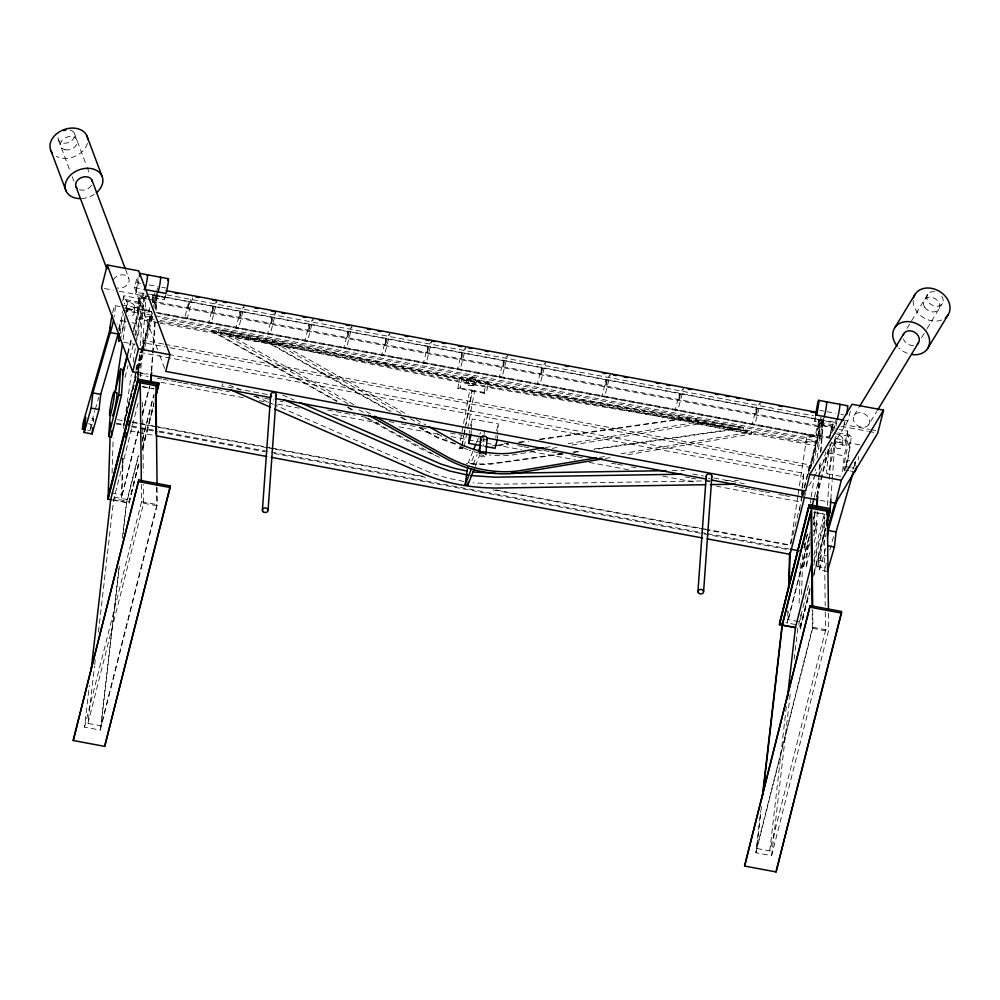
<?xml version="1.0" encoding="UTF-8"?>
<svg xmlns="http://www.w3.org/2000/svg" width="1000" height="1000" viewBox="0 0 1000 1000"><rect width="100%" height="100%" fill="white"/><g stroke="black" fill="none" stroke-linecap="round" stroke-linejoin="round"><path stroke-width="0.75" stroke-dasharray="5 3.75" d="M123.062 310.287L137.363 312.962L139.525 303.725L139.65 298.675L123.912 295.738L123.787 300.775L143.012 304.237A21.463 1.812 -79.4 0 1 136.488 340.688M126.388 312.95L126.538 306.837M134.312 312.462L134.462 306.363M137.363 312.962L137.5 307.913L139.65 298.675M831.85 433.2L831.988 428.15L837.7 429.225M834.712 445.312L834.862 439.2A3.975 3.5 1.4 0 0 840.662 442.188A3.975 3.5 1.4 0 0 841.25 436.3A3.975 3.5 1.4 0 0 834.95 438.288M842.65 445.05L842.8 438.938M831.125 442.713L845.438 445.387L845.562 440.337L847.712 431.1L839.137 429.487M847.712 431.1L847.588 436.138L845.438 445.387M112.088 473.162L113.15 437.925M122.625 458.025L121.4 498.462L138.837 429.525M123.525 428.475L131.312 374.412M111.487 493.088L121.975 495.05L123.088 458.275M787.887 610.6L787.513 623.038L809.875 534.612M798.575 621.587L788.088 619.625L788.312 611.962M799.125 603.2L800.387 561.825M800.95 614.6L800.387 628.7L797.4 628.138M801.562 594.388L802.837 552.388M138.062 277.6L136.1 292.238L143.975 293.7L140.075 348.05M134.938 377.45L135.363 371.413M136.012 370.238L136.463 364.075M112.112 499.975L129.037 503.137L138.737 462.463M138.625 368.237L139.625 354.263M140.275 377L146.15 295.038M163.588 344.075L143.637 340.337L143.463 342.75L164.95 346.763M152.537 302.15L153.038 295.15L819.15 419.725L818.65 426.725L152.537 302.15L154.938 292.65M151.325 371.225L152.55 354.212M152.65 352.675L154.987 320.2M155.762 309.375L156.75 295.462L153.725 307.462M151.738 370.7L155.188 322.55M156.088 310.138L157.287 293.412M119.275 291.275L164.425 299.713L165.15 294.837L164.95 297.625L146.888 294.25M469.6 433.188L469.812 430.275M470.975 435.05L471.3 430.675M471.4 429.212L472.125 419.012L498.35 423.913L497.625 434.125M484.025 435.887L483.288 446.1L480.65 445.675M484.125 434.438L484.438 430.062M495.825 438.1L496.037 435.188M497.2 439.95L497.525 435.575M801.475 495.988L801.038 502.025L716.625 486.238M801.575 494.475L801.9 489.95M802.013 488.438L803.675 473.237L171.325 354.975M802.013 496.362L803.675 473.237M165.125 344.363L809.737 464.913L809.575 467.325L166.488 347.05M809.875 552.05L806.25 566.9L803.625 566.413L805.475 540.712M837.362 419.012L835.775 425.275L814.8 421.35L815 418.562M814.8 421.35L815.525 416.475M806.25 566.9L808.088 541.2L809.9 533.775M814.75 511.213L813.775 524.812L816.4 525.312L813.863 535.712M817.438 495.8L819.875 461.788M820.537 452.5L822.862 420.037L810.713 468.075M817.738 496.825L819.075 478.188M819.188 476.637L820.3 461.1M820.962 451.788L823.188 420.725M816.4 525.312L817.375 511.7M827.362 505.487L829.137 480.75M829.25 479.212L831.912 442.1M832.688 431.275L833.35 422L146.263 293.5M830.85 499.275L832.188 480.637M832.3 479.087L835.413 435.6M836.087 426.287L836.3 423.188L815.325 419.263M844.362 421.9L844.175 424.65L869.375 429.363M119.388 330.588L122.55 311.55M134.963 334.963L136.2 323.475L141.062 302.512L125.337 299.575L124.288 304.062M830.612 443.975L828.525 452.962L826.838 468.762A21.463 1.812 -79.4 0 0 829.862 466.5A21.463 1.812 -79.4 0 0 835.188 436.737M842.575 471.7L844.262 455.9L849.137 434.938L834.825 432.262M90.438 429.338L90.988 424.275L94.85 410.85M93.35 421.85L93.688 418.812L89.75 418.075M119.05 330.725L119.75 324.387L117.125 323.9M826.213 563.062L825.65 568.125L817.788 566.65L818.487 560.325L826.213 533.488M827.362 571.487L819.5 570.013L821.175 554.875L826.425 555.85M849.862 460.938L847.237 460.45L846.538 466.775L850.475 467.512M854.688 465.712L855.1 461.912L852.962 469.375M157.1 487.675L157.287 504.663L100.275 730.1L84.537 727.163L89.35 685.387M156.525 487.038L156.738 505.712L101.062 725.85L87.95 723.4L94.537 666.038M94.725 664.488L95.25 659.837M98.462 631.938L113.6 500.163L138.85 400.337M100.275 730.1L119.125 566.087M122.325 538.237L126.412 502.65L138.925 453.2M101.062 725.85L119.412 566.175M123.15 533.612L126.713 502.612L138.6 455.613M828.45 613.225L828.637 630.212L771.625 855.662L755.9 852.712L760.7 810.938M825.263 612.1L825.462 630.775L769.788 850.913L756.675 848.462L761.488 806.6M769.788 850.913L785.65 712.938M785.825 711.388L786.363 706.737M771.625 855.662L790.3 693.188M794.212 659.15L797.775 628.2L809.513 581.75M118.688 328.9L119.75 324.387M123.1 339.55L125.9 321.025M127.3 311.762L127.775 308.675L136.925 307.65L150.037 310.1L140.887 311.125L127.775 308.675M133.188 362.062L135.287 348.175M136.688 338.913L140.887 311.125M797.887 495.9L790.462 545.037L707.588 529.538M798.125 494.363L806.988 435.7L816.137 434.675L829.25 437.125L831.712 427.413L818.6 424.963L816.137 434.675M810.3 502.987L811 498.363M811.237 496.812L815.438 469.025M817.062 458.225L820.1 438.15L829.25 437.125M218.912 329.888L218.438 332.525L431.475 376.562A74.963 2.288 10.4 0 0 505.9 390.487L742.925 430.613L743.413 427.975L689.887 417.975L501.025 386A59.25 1.8 10.4 0 1 442.2 375L272.438 339.9L218.912 329.888L431.962 373.938A74.963 2.288 10.4 0 0 506.388 387.85L743.413 427.975M689.887 417.975L689.412 420.6L500.55 388.625A59.25 1.8 10.4 0 1 441.712 377.625L271.95 342.537L272.438 339.9M465.037 428.075L472.025 390.175L469.65 390.562L457.837 388.363L459.787 377.837L462.163 377.45L488.387 382.35L486.45 392.875L484.062 393.263L472.262 391.062L466.125 424.412M457.837 388.363L460.225 387.975L462.163 377.45M460.425 440.6L469.65 390.562M460.1 448L460.487 445.913M461.675 446.275L463.638 435.662M463.913 434.15L464.75 429.6M462.212 445.637L463.888 436.538M464.162 435.025L465 430.475M463.062 445.887L462.575 448.512L459.963 448.025M464.3 446.763L467.375 430.087M467.663 428.575L474.637 390.675L486.45 392.875M484.062 393.263L486.012 382.738L488.387 382.35M133.575 331.688L143.625 289.688M153.663 306.562L156.475 293.538M156.738 292.137L157.513 287.938M810.263 468.738L822.588 418.113M833.637 430.588L835.7 420.575M122.688 301.012L123.912 295.738M829.825 437.4L831.988 428.15M813.888 517.425L815.337 511.488M803.625 566.413L810.15 539.675M127.587 353.413L131.688 336.763M133.525 329.25L138.588 308.95A9.887 0.838 -79.4 0 0 140.213 298.562A9.887 0.838 -79.4 0 0 139.375 297.938L136.925 307.65M136.637 368.787L143.637 340.337M124.35 420.462L136.525 370.962M136.9 369.462L149.963 316.35L153.038 316.913M116.325 424L123.612 425.363L136.988 370.975M137.363 369.462L142.562 348.312M142.912 346.85L151.7 311.4L137.463 309.125M802.375 494.862L803.85 488.875M804.225 487.375L809.737 464.913M790.837 543.538L801.838 498.762M802.638 495.538L804.112 489.538M804.475 488.038L816.075 440.925L159.175 318.062M799.375 510.662L800.125 507.638M803.075 495.65L803.838 492.525M808.275 474.45L822.925 415.737M807.288 534.263L803.575 549.362L808.162 531.337M816.575 496.488L828.462 448.15M157.662 349.725L134.537 287.562L137.35 276.438M135.575 294.325L137.688 285.975A8.037 0.675 -79.4 0 0 138.912 280.138M127.9 354.125L132.175 337.2M143.45 295.788L143.975 293.7M125.013 377.562L128.05 365.55M129.938 358.05L133.737 343.038M135.638 335.525L145.887 295M149.875 307.675L148.825 311.837L151.8 312.4M151.988 299.325L153.038 295.15M153.9 302.725L156.088 294.05M123.612 425.363L136.163 375.737M138.062 368.225L143.012 348.675M143.387 347.175L152.137 312.587M136.263 376.525L124.113 424.562L115.113 422.875M138.15 369.012L153.338 308.975M156.562 298.238L158.038 292.4M139.55 368.088L144.5 348.525M144.875 347.013L152.875 315.413M154.775 307.887L156.3 301.875L822.4 426.45L812.513 465.575M164.425 299.713L165.65 294.85M121.975 495.05L138.737 428.75M142.55 413.688L149.412 386.575M142.625 414.538L149.825 386.062M142.338 439.7L153.7 394.75M142.413 440.525L153.863 395.25M142.537 447.475L153.9 402.525M138.625 464.075L129.15 501.538L114.162 498.738M142.413 449.087L153.787 404.125M129.037 503.137L138.887 464.175M142.688 449.188L153.675 405.725M192.512 297.838L187.387 318.075L184.513 318.512L188.738 301.825L188.238 308.825L190.637 299.325L192.875 296.388M84.537 727.163L141.55 501.725L141.35 483.188M87.95 723.4L143.625 503.263L143.412 484.588M348.062 403.787L226.825 335.975L227.35 333.888L280.875 343.9L408.212 415.112M400.913 413.425L280.338 345.988L280.875 343.9M470.375 425.975L472.125 419.012M496.6 430.875L498.35 423.913M572.15 445.025L697.8 424.062L698.325 421.962L751.838 431.975L751.312 434.062L625.175 455.112M819.15 419.725L814.925 436.413L157.75 313.512M821.05 417.225L816.25 436.213L157.575 313.038M803.888 495.087L804.638 492.088M822.663 422.812L824.137 416.975M804.9 495.662L805.662 492.663M814.375 497.05L818.925 479.038M820.45 473.038L825.763 452.025M829.562 437.013L833.35 422M816.9 496.75L830.212 444.125M788.088 619.625L810.175 532.238M813.612 518.675L815.512 511.15M813.662 519.625L815.938 510.637M843.637 426.737L845.75 418.387M813.825 555.025L824.175 514.062L813.975 512.163M814.388 476.525L847.85 420.975L850.312 411.225M813.812 561.312L824.862 517.625M813.688 565.262L825.05 520.3M810.1 588.025L800.625 625.487L785.638 622.688M813.888 573.038L825.25 528.075M809.975 589.625L800.512 627.087L797.513 626.538M813.775 574.637L825.525 528.175M800.387 628.7L809.862 591.225M813.65 576.237L826.162 526.788M756.675 848.462L812.35 628.325L812.15 609.65M755.9 852.712L812.9 627.275L812.712 610.288M95.288 409.363L98.713 397.438M90.712 429.125L93.688 418.812M844.237 470.875L847.237 460.45M817.788 566.65L821.175 554.875M819.5 570.013L826.125 547.025M829.788 549.875L833.65 536.45M473.212 464.412L477.212 454.325M475.275 466.275L479.85 454.738M472.987 451.2L468.288 462.7L470.925 463.113L475.037 453.05M476.512 442.575L480.625 432.512M222.875 383.675L221.812 385.962L269.212 394.825M468.725 379.875L471.525 377.45A3.787 3.487 22.2 0 1 474.538 378.013L476.45 381.312M808.8 485.788L813.587 477.85M854.137 415.387L858.95 407.463M907.013 328.375L927.688 294.337M868.737 424.625A8.637 6.837 31.3 0 0 861 412.725A8.637 6.837 31.3 0 0 854.562 422.663A8.637 6.837 31.3 0 0 868.737 424.625L876.75 411.425M921.612 337.612L926.325 329.862M927.113 328.562L942.288 303.587M126.775 311.163A3.975 3.5 1.4 0 1 127.338 310.4L129.037 309.387A3.975 3.5 1.4 0 1 132.95 310.062L133.637 310.75A3.975 3.5 1.4 0 1 128.625 315.85M127.338 310.4L128.963 309.425L133.075 310.188M545.1 447.525L552.762 446.25M568.088 443.7L698.325 421.962M543.038 449.875L513.925 454.738A59.25 35.075 14.2 0 1 489.312 454.925M552.238 448.338L556.825 447.575M599.55 457.388L605.7 456.362M621.087 453.787L751.838 431.975M605.175 458.45L611.325 457.425M149.963 316.35L139.838 318L155.188 320.875M469.363 377.8L471.613 377.438M471.025 385.662L473.275 385.3M472.262 391.062L474.637 390.675M816.075 440.925L805.95 442.575L156.725 321.15M151.7 311.4L140.588 313.1L806.688 437.675L817.812 435.975A9.887 0.838 -79.4 0 0 819.438 425.588A9.887 0.838 -79.4 0 0 818.6 424.963M492.1 445.988L496.725 445.325M498.263 445.1L507.512 443.775M518.3 442.225L524.462 441.337M539.875 439.125L681.637 418.75L735.938 429.15L593.987 449.55M498.013 445.637L508.762 444.1M519.525 442.55L528.737 441.225M539.5 439.675L682.412 419.137L742.925 430.613M561.975 453.65L490.962 463.663L478.288 463.988L466.562 463.062M572.8 452.088L578.987 451.2M594.45 448.975L735.163 428.75M563.138 453.988L490.725 464.2L478.05 464.525L466.325 463.6M573.938 452.425L581.65 451.325M336.637 401.413L211.438 331.062L266.1 341.037L391.138 411.3M266.1 341.037L264.962 341.062L389.65 411.15M672.163 470.575L684.65 470.375M710.238 480.838L498.85 484.212L473 482.8M725.775 480.588L738.213 480.387M463.787 481.45L447.125 477.962L429.637 472.425L274.725 404.938M136.8 282.613L140.725 283.35M149.037 284.9L157.775 286.537M161.713 287.275L165.637 288M819.95 410.375L823.888 411.112M826.8 411.65L835.537 413.288M840.925 414.3L843.55 414.787M134.537 287.562L143.713 289.288M845.225 420.475L847.85 420.975M166.838 294.875L813.388 415.788M870.85 429.637L876.787 430.75M104.45 288.5L113.338 290.163M841.025 426.25L867.362 431.175M868.838 431.45L874.775 432.562M140.113 296.562L145.95 297.65M819.338 423.587L832.45 426.05M142.062 298.1L146.438 298.913M147.887 299.188L155.175 300.55M821.287 425.125L834.4 427.575M139.375 297.938L146.662 299.3M835.35 433.725L851.075 436.662A21.463 1.812 -79.4 0 1 845.875 468.363M121.762 304.975L137.5 307.913M835.55 438.462L845.562 440.337M156.163 312.238L830.925 438.425M115.162 305.637L121.15 306.762M849.45 442.962A13.762 1.163 -79.4 0 1 846.213 464.613A13.762 1.163 -79.4 0 1 844.75 461.55A13.762 1.163 -79.4 0 1 849.45 442.962L859.938 444.925A13.762 1.163 -79.4 0 0 858.562 447.6M806.988 435.7L820.1 438.15M149.438 318.463L154.037 319.325M160.175 320.462L815.537 443.038M211.438 331.062L271.95 342.537M136.125 318.675L158.45 322.837M159.987 323.125L815.35 445.7M226.825 335.975L280.338 345.988M697.8 424.062L751.312 434.062M120.463 320.538L126.188 321.6M131.9 322.675L136.2 323.475M828.525 452.962L844.262 455.9M460.225 387.975L472.025 390.175M851.787 467.762L854.4 468.25M844.163 469.787L848.662 470.625M850.15 470.913L854.65 471.75M123.475 342.175L134.913 344.312A21.463 1.812 -79.4 0 1 134.488 344.012M827.25 473.787L841.55 476.463M139.838 352.362L802.875 476.362M692.788 474.05L703.388 476.025M714 478.013L744.3 483.675M137.438 372.075L148.188 374.087M140.35 373.212L148.025 374.65M820.163 500.35L829.362 502.075M137.262 374.475L148.012 376.488M157.225 378.212L161.825 379.075M163.363 379.363L169.5 380.5M171.038 380.788L175.637 381.65M177.175 381.938L181.775 382.8M183.312 383.088L189.45 384.237M190.987 384.525L195.588 385.387M197.125 385.675L209.4 387.962M210.938 388.25L215.538 389.113M217.075 389.4L229.35 391.7M253.912 396.287L263.125 398.013M264.662 398.3L273.863 400.025M280 401.175L283.075 401.75M327.587 410.075L355.213 415.238M361.35 416.388L369.025 417.825M388.975 421.55L395.112 422.7M401.25 423.85L408.925 425.288M410.462 425.575L415.062 426.438M421.213 427.575L428.875 429.012M450.363 433.038L462.65 435.325M482.6 439.062L485.675 439.637M504.087 443.075L508.688 443.938M517.9 445.662L522.5 446.525M524.038 446.812L528.638 447.675M543.987 450.538L550.125 451.688M551.663 451.975L556.275 452.837M557.8 453.125L562.413 453.988M571.613 455.712L576.225 456.575M577.762 456.863L582.362 457.713M611.525 463.175L616.125 464.038M617.663 464.325L622.263 465.188M631.475 466.9L636.075 467.762M685.2 476.95L689.8 477.812M691.338 478.1L695.938 478.963M705.15 480.688L709.75 481.538M734.312 486.138L737.375 486.712M738.913 487L743.512 487.863M745.05 488.15L749.663 489M751.188 489.288L757.325 490.438M758.863 490.725L763.475 491.587M765 491.875L769.613 492.738M778.812 494.462L783.425 495.325M784.963 495.613L789.562 496.463M161.025 382.325L243.9 397.825M259.25 400.7L268.463 402.425M277.675 404.137L299.15 408.162M332.925 414.475L378.963 423.088M398.925 426.812L438.825 434.288M451.1 436.575L484.862 442.887M486.4 443.175L521.7 449.787M530.913 451.5L575.425 459.825M589.237 462.413L629.138 469.875M662.9 476.188L696.675 482.5M142.338 386.55L153.988 388.725M142.287 386.763L153.938 388.938M813.925 512.362L824.125 514.275M480.988 454.938L483.925 455.487M814.375 522.913L817 523.4M132.025 421.9L138.175 423.05M139.7 423.338L153.512 425.925M155.05 426.2L270.163 447.738M271.7 448.025L425.175 476.725M495.775 489.925L699.912 528.1M701.45 528.387L706.05 529.25M117.4 419.663L124.688 421.025M132.35 422.463L141.562 424.188M143.1 424.475L156.912 427.05M158.45 427.337L267.425 447.725M268.95 448.013L273.562 448.862M275.087 449.15L425.5 477.287M493.038 489.913L703.3 529.237M704.837 529.525L790.788 545.6M131.788 426L153.275 430.012M159.412 431.163L699.663 532.2M701.2 532.487L705.8 533.35M707.337 533.638L788.688 548.85M131.287 426.8L157.387 431.675M158.912 431.962L264.812 451.775M274.025 453.488L789.725 549.938M130.087 430.925L154.65 435.525M88.375 423.775L90.988 424.275M818.487 560.325L826.35 561.8M87.675 430.112L90.288 430.6M141.55 501.725L157.287 504.663M812.9 627.275L828.637 630.212M114.113 497.1L129.275 499.938M143.625 503.263L156.738 505.712M812.35 628.325L825.462 630.775M113.663 499.95L126.775 502.4M455.462 443.688L437.55 437.225L419.675 427.35M455.225 444.225L437.312 437.762L418.113 427.137M439.487 457.312L422.362 449.6L362.488 415.95M282.638 395.037L294.075 400.025M229.112 385.025L240.512 390M254.775 396.225L273.3 404.312M433.75 454.475L367.05 417.837M681.637 418.75L682.412 419.137M416.337 419.663L425.825 424.963M410.387 418.725L419.875 424.025M437.488 433.875L446.962 439.188M227.35 333.888L354.038 404.738M366.3 411.6L370.375 413.888M358.95 409.888L365.763 413.688M402.013 417.413L408.8 421.238M400.5 417.238L407.275 421.05M212.587 331.025L337.238 401.087M348.075 407.175L354.85 410.988M347.525 407.537L354.325 411.362M849.137 434.938L851.075 436.662M141.062 302.512L143.012 304.237M125.337 299.575L127.275 301.3A21.463 1.812 -79.4 0 1 126.363 310.788M74.312 133.188L86.562 165.775M87.1 167.213L89.8 174.4M125.562 269.538L128.812 278.188M58.375 139.825L70.075 170.975M72.237 176.725L73.85 181.025M159.812 355.5L165.738 371.4M824.175 514.062L825.188 605.875M142.5 402.113L143.275 472.137M484.875 441.062A3.237 2.6 4.1 0 1 482.4 440.875M484.837 456.275A3.237 2.6 4.1 0 1 479.625 455.025M124.875 308.512A13.762 1.163 -79.4 0 1 125.775 308.512M125.062 315.837A13.762 1.163 -79.4 0 1 121.137 333.512M120.225 333.5A13.762 1.163 -79.4 0 1 123.362 313.738M709.95 478.4A2.85 2.275 4.1 0 1 708.475 478.438M913.7 345.487A8.637 6.837 31.3 0 1 903.375 338.95M941.862 296.312A8.637 6.837 31.3 0 1 938.188 306.188A8.637 6.837 31.3 0 1 927.013 299.113A8.637 6.837 31.3 0 1 934.562 291.688M941.625 320.025A19.438 15.375 31.3 0 1 921.15 316A19.438 15.375 31.3 0 1 913.562 297.863M907.337 353.312A19.438 15.375 31.3 0 1 898.838 347.938M113.338 279.7A8.637 6.425 -20.6 0 1 124.612 275.012A8.637 6.425 -20.6 0 1 128.338 283.3A8.637 6.425 -20.6 0 1 117.062 288M91.487 185.263A8.637 6.425 -20.6 0 1 78.4 189.262M87.375 143.35A19.438 14.45 -20.6 0 1 56.3 156.287M94.362 194.275A19.438 14.45 -20.6 0 1 80.162 198.625M70.125 130.025A8.637 6.425 -20.6 0 1 73.85 138.312A8.637 6.425 -20.6 0 1 62.575 143A8.637 6.425 -20.6 0 1 58.837 134.713M479.038 453.013A59.25 35.075 14.2 0 1 469.012 450.012M467.788 449.575A59.25 35.075 14.2 0 1 459.538 446.05M152.487 300.387A9.887 0.838 -79.4 0 1 153.212 302.337M112.625 312.8A13.762 1.163 -79.4 0 1 115.188 305.725A13.762 1.163 -79.4 0 1 114.012 317.288M125.087 318.725A21.463 1.812 -79.4 0 1 120.75 337.75M813.575 524.425A11.863 1 -79.4 0 1 813.725 531.663M810.025 546.237A11.863 1 -79.4 0 1 809.95 542.75M813.825 534.963A11.863 1 -79.4 0 1 817.212 524.338A11.863 1 -79.4 0 1 813.988 543.387M831.712 427.413A9.887 0.838 -79.4 0 1 831.975 432.713M858.8 456.575A13.762 1.163 -79.4 0 1 858.138 460.112M854.825 466.562A13.762 1.163 -79.4 0 1 855.8 460.1M212.875 306.337L212.375 313.337L214.775 303.837L217.013 300.912L211.537 322.587L208.65 323.038L212.875 306.337M240.125 311.438L239.625 318.438L242.025 308.938L244.262 306L238.775 327.688L235.9 328.125L240.125 311.438M271.775 317.35L271.275 324.35L273.675 314.862L275.912 311.925L270.425 333.612L267.55 334.05L271.775 317.35M309.088 324.338L308.575 331.325L310.988 321.838L313.225 318.9L307.738 340.588L304.862 341.025L309.088 324.338M347.95 331.6L347.45 338.6L349.85 329.1L352.088 326.163L346.613 347.85L343.725 348.3L347.95 331.6M385.838 338.688L385.337 345.688L387.738 336.188L389.988 333.25L384.5 354.938L381.625 355.375L385.838 338.688M427.625 346.5L427.125 353.5L429.525 344L431.763 341.062L426.275 362.75L423.4 363.2L427.625 346.5M461.65 352.863L461.15 359.862L463.55 350.363L465.788 347.438L460.312 369.113L457.425 369.562L461.65 352.863M503.462 360.688L502.962 367.675L505.363 358.188L507.6 355.25L502.113 376.938L499.237 377.375L503.462 360.688M541.487 367.8L540.988 374.787L543.387 365.3L545.625 362.362L540.15 384.05L537.263 384.487L541.487 367.8M606.125 379.888L605.625 386.887L608.025 377.388L610.275 374.45L604.788 396.138L601.912 396.575L606.125 379.888M679.388 393.587L678.888 400.588L681.287 391.087L683.538 388.15L678.05 409.837L675.175 410.275L679.388 393.587M756.312 407.975L755.812 414.975L758.213 405.475L760.45 402.537L754.963 424.225L752.087 424.663L756.312 407.975M466.912 379.862L466.737 380.2A4.013 3.975 87.2 0 0 466.538 382.512L473.8 383.875A4.013 4 0 0 0 474.45 381.637L466.65 379.9A4.013 4 80.7 0 0 470.25 385.75A4.013 4 80.7 0 0 473.638 379.688A4.013 4 80.7 0 0 466.7 379.762L466.912 379.862M461.4 447.788L459.025 448.175L464.025 448.275L461.4 447.788M468.95 379.4A4.013 4 80.7 0 0 472.5 385.387A4.013 4 80.7 0 0 475.887 379.312A4.013 4 80.7 0 0 468.95 379.4M127.912 309.237A3.975 3.5 1.4 0 0 134.412 307.275A3.975 3.5 1.4 0 0 129.2 303.275A3.975 3.5 1.4 0 0 127.912 309.237M924.712 307.225A8.637 6.837 31.3 0 0 938.888 309.188A8.637 6.837 31.3 0 0 931.162 297.288A8.637 6.837 31.3 0 0 924.712 307.225M65.088 149.713A8.637 6.425 -20.6 0 0 77.25 141.525A8.637 6.425 -20.6 0 0 64.25 138.412A8.637 6.425 -20.6 0 0 65.088 149.713M836 447.75A3.975 3.5 1.4 0 0 842.562 445.962A3.975 3.5 1.4 0 0 837.487 441.825A3.975 3.5 1.4 0 0 836 447.75"/><path stroke-width="1.5" d="M111.062 499.775L108.062 499.212L110.075 436.912M110.412 426.025L110.5 422.912M788.587 587.263L789.625 553.05M789.062 587.438L790.125 552.2M73.225 740.5L138.787 480.05L170.263 485.938L170.15 487.537L104.688 746.388L73.225 740.5L138.787 480.05M114.862 392.912L120.662 369.15L123.287 369.637L121.438 395.337L111.3 436.938L108.675 436.438L110.512 410.737M111.3 436.938L111.725 430.887M108.675 436.438L118.825 394.85L120.662 369.15M104.688 746.388L170.263 485.938M108.062 499.212L137.625 382.325L138.512 369.8M150.55 382.05L151.1 374.312M150.963 381.562L151.625 372.25M155.562 398.237L158.825 383.038L137.85 379.113L108.287 496.012M262.4 510.288L270.675 394.837M268.075 510.15L276.35 394.7M480.525 445.575L468.875 443.4L469.5 434.65M479.663 451.163L480.588 438.325M486.037 453.088L487.05 438.825M697.925 591.737L706.2 476.287M703.6 591.6L711.875 476.15M744.575 866.05L810.15 605.612L841.612 611.5L841.5 613.1L776.05 871.938L744.575 866.05L810.15 605.612M812.675 559.55L795.45 627.675L779.412 624.775L809.2 504.675L830.188 508.587L828.662 514.587M776.05 871.938L841.237 613.013M779.412 624.775L809.2 504.675M815.625 415.112L817.6 403.375A8.037 0.675 -79.4 0 1 818.838 401.925A8.037 0.675 -79.4 0 1 816.912 413L816.375 415.087L843.913 420.238M816.375 415.087L816.575 412.3L166.213 290.663M816.663 506.625L817.325 497.35M817.075 506.138L817.738 496.825M826.538 525.288L829.95 511.8L830.85 499.275M543.562 447.788L514.45 452.638A59.25 35.075 14.2 0 1 485.975 452.25L485.8 453.663L480.15 452.6L480.225 451.087A3.237 2.612 8.3 0 0 479.9 451.5M119.075 333.462L118.775 336.337A21.463 1.812 -79.4 0 0 119.862 340.238M85.05 429.625L82.425 429.125L83.125 422.8L110.588 327.388M118.188 333.688L100.712 394.387L99.038 409.538L92.013 433.963L84.138 432.488L85.812 417.35L82.425 429.125M84.138 432.488L91.175 408.062L92.85 392.912L110.325 332.212M92.013 433.963L92.675 427.9M827.537 536.5L828.213 530.438L837.163 499.35M827.537 569.975L827.875 566.95M827.362 571.487L834.4 547.062L836.075 531.912L853.125 472.688M90.95 671.462L110.688 499.712L140.238 382.812L141.337 481.65M762.125 798.562L782.038 625.262L811.6 508.363L812.688 607.2M762.913 794.2L782.337 625.225L811.062 511.613L812.113 606.538M787.25 698.988L795.45 627.675M474.125 469.15L467.825 485L465.188 484.588L467.663 467.075M467.825 485L468.237 482.088M115.175 392.038L122.4 344.175M122.562 372.6L123.287 369.637M122.387 374.562L127.238 354.862M830.9 502.362L835.5 503.225L877.738 433.113L883.538 410.15L852.075 404.275L809.837 474.375L805.612 491.075L165.738 371.4L169.963 354.7L138.763 270.863L107.287 264.988L101.487 287.938L132.688 371.775L138.825 372.925M122.6 375.05L127.613 355.238M144.925 289.95L145.55 287.438A8.037 0.675 -79.4 0 0 147.338 277.825A8.037 0.675 -79.4 0 0 146.988 275.338M132.688 371.775L138.488 348.812L107.287 264.988M158.038 292.4L158.663 289.887A8.037 0.675 -79.4 0 0 160.35 281.137A8.037 0.675 -79.4 0 0 160.375 277.25M108.175 497.612L137.738 380.712L158.713 384.637L155.688 396.625M125.588 437.337L126.725 432.825M128.625 425.288L129.775 420.763M156.55 392.025L158.825 383.038M468.875 443.4L470.975 435.05M497.2 439.95L495.1 448.3L484.9 446.4M815.875 415.087L816.575 412.3M824.137 416.975L824.775 414.462A8.037 0.675 -79.4 0 0 826.562 404.85A8.037 0.675 -79.4 0 0 826.213 402.362M804.525 497.175L790.062 554.35L707.175 538.85M812.1 506.062L813.988 498.55M837.25 419.425L837.887 416.925A8.037 0.675 -79.4 0 0 839.562 408.162A8.037 0.675 -79.4 0 0 839.6 404.275M826.575 514.312L827.325 511.312L828.425 610.138M826.388 523.575L827.913 517.587M826.65 523.688L830.062 510.2L809.087 506.275L779.525 623.162L782.525 623.725M835.5 503.225L841.312 480.262L883.538 410.15M827.5 529.012L835.225 502.188M465.188 484.588L471.488 468.738M478.363 451.438L480.65 445.675M473.575 449.762L475.925 444.012M894.75 327.762L915.163 294.163M859.75 406.15L903.875 333.537M877.562 410.112L918.475 342.775M927.6 348.562L948.012 314.962M596.475 457.9L521.087 470.475A74.963 44.375 14.2 0 1 446.662 456.55L374.462 416.175M602.1 458.963L520.562 472.562A74.963 44.375 14.2 0 1 446.138 458.65L368.488 415.213M511.362 473.15L665.925 470.675M681.888 474.225L495.025 477.2L470.675 475.55M705.725 484.7L498.113 488.025C472.75 488.15 447.137 483.938 423.688 474.1L274.788 409.087M710.4 484.625L735.375 484.225M495.75 473.4L472.713 471.925M467.525 471.125L454.862 468.45L441.037 464.087L299.788 402.525M468.088 475.15L449.312 470.925L436.188 466.2L283.875 399.7M139.575 273.325L168.425 278.725M818.8 400.363L847.65 405.75M175.025 293.05L178 293.612M195.888 296.95L198.912 297.525M212.488 300.062L215.512 300.625M223.075 302.038L226.1 302.6M254.812 307.975L257.825 308.538M271.388 311.075L274.413 311.637M281.887 313.038L284.862 313.6M302.775 316.95L305.763 317.5M319.2 320.012L322.2 320.575M346.112 325.05L349.1 325.613M367.25 329L370.275 329.575M377.863 330.988L380.887 331.55M404.9 336.05L407.887 336.6M425.8 339.95L428.775 340.513M431.763 341.062L434.725 341.625M442.125 343L445.075 343.562M458.4 346.05L461.35 346.6M468.775 347.987L471.763 348.55M485.2 351.062L488.188 351.625M565.175 366.012L568.175 366.575M602.75 373.05L605.763 373.612M613.325 375.025L616.375 375.6M624.012 377.025L627.062 377.587M656.062 383.013L659.112 383.587M666.75 385.012L669.8 385.588M688.062 389L691.075 389.562M715.2 394.075L718.225 394.637M725.763 396.05L728.775 396.613M736.325 398.025L739.338 398.587M746.875 400L749.9 400.562M778.85 405.975L781.912 406.55M811.025 412L814.1 412.575M145.025 289.525L166.012 293.45L166.537 291.363A8.037 0.675 -79.4 0 0 168.4 280.975A8.037 0.675 -79.4 0 0 167.625 280.287M109.875 332.463L118.863 334.137M138.488 348.812L169.963 354.7M809.837 474.375L841.312 480.262M151.1 375.225L270.788 397.612M275.4 398.475L482.638 437.225M487.013 438.05L706.6 479.113M711.2 479.975L817.087 499.775M137.625 382.325L158.6 386.25M808.975 507.875L829.95 511.8M118.825 394.85L121.438 395.337M92.85 392.912L100.712 394.387M828.213 530.438L836.075 531.912M91.175 408.062L99.038 409.538M827.85 545.837L834.4 547.062M790.212 549.138L799.212 550.812M156.188 435.812L266.688 456.475M271.288 457.337L702.575 538M138.675 481.662L170.15 487.537M810.025 607.212L841.5 613.1M782.387 625.013L795.5 627.463M230.4 389.712L270.487 407.212M428.525 426.488L455.625 441.637A59.25 35.075 14.2 0 0 479.562 450.913M86.812 135.75L101.938 176M91.962 180.138L125.013 268.087M76.013 186.775L106.9 268.962M50.925 150.688L66.05 190.925M155.975 385.75L157.062 484.588M155.5 393.675L155.95 434.125M486.4 440.213A3.237 2.6 4.1 0 0 487.038 438.312L486.887 437.812A3.237 2.6 4.1 0 0 484.338 436.025A3.237 2.6 4.1 0 0 481.25 436.938L480.913 437.362A3.237 2.6 4.1 0 0 481.388 440.225M479.562 453.525A3.237 2.6 4.1 0 1 483.212 451.725A3.237 2.6 4.1 0 1 485.925 454.513M116.463 392.825A11.863 1 -79.4 0 1 115.625 404.225A11.863 1 -79.4 0 1 112.263 415.35M706.35 476.875A2.85 2.275 4.1 0 1 709.237 473.95A2.85 2.275 4.1 0 1 711.587 477.3M271.637 396.425A2.85 2.275 4.1 0 1 271.388 393.2A2.85 2.275 4.1 0 1 275.4 393.1A2.85 2.275 4.1 0 1 275.65 396.325M847.188 406.287A8.037 0.675 -79.4 0 1 846.587 414.613M139.4 273.325A8.037 0.675 -79.4 0 1 139.475 276.35M897.15 346.1A19.438 15.375 31.3 0 1 902.513 322.238A19.438 15.375 31.3 0 1 928.938 337.113A19.438 15.375 31.3 0 1 912.138 354.538M903.162 335.175A8.637 6.837 31.3 0 1 914.887 332.425A8.637 6.837 31.3 0 1 917.262 344.113M913.562 297.863A19.438 15.375 31.3 0 1 939.963 291.663A19.438 15.375 31.3 0 1 945.288 317.95M76.975 188.188A8.637 6.425 -20.6 0 1 81.35 177.6A8.637 6.425 -20.6 0 1 92.375 181.775M52.225 152.863A19.438 14.45 -20.6 0 1 63.725 129.713A19.438 14.45 -20.6 0 1 87.737 139.425M80.162 198.625A19.438 14.45 -20.6 0 1 66.75 180.05A19.438 14.45 -20.6 0 1 95.288 169.775A19.438 14.45 -20.6 0 1 96.337 192.787M63.712 130.65A8.637 6.425 -20.6 0 1 65.862 129.987M113.362 320.825A13.762 1.163 -79.4 0 1 109.8 332.25A13.762 1.163 -79.4 0 1 112.137 314.975M856.7 466.575A13.762 1.163 -79.4 0 1 854.525 470.838M698.888 593.337A2.85 2.275 4.1 0 0 703.55 592.188A2.85 2.275 4.1 0 0 699.862 589.487A2.85 2.275 4.1 0 0 698.888 593.337M263.363 511.887A2.85 2.275 4.1 0 0 268.025 510.737A2.85 2.275 4.1 0 0 264.337 508.038A2.85 2.275 4.1 0 0 263.363 511.887M111.175 411.95A11.863 1 -79.4 0 0 114.362 392.388A11.863 1 -79.4 0 0 110.463 406.538A11.863 1 -79.4 0 0 111.175 411.95"/></g></svg>
